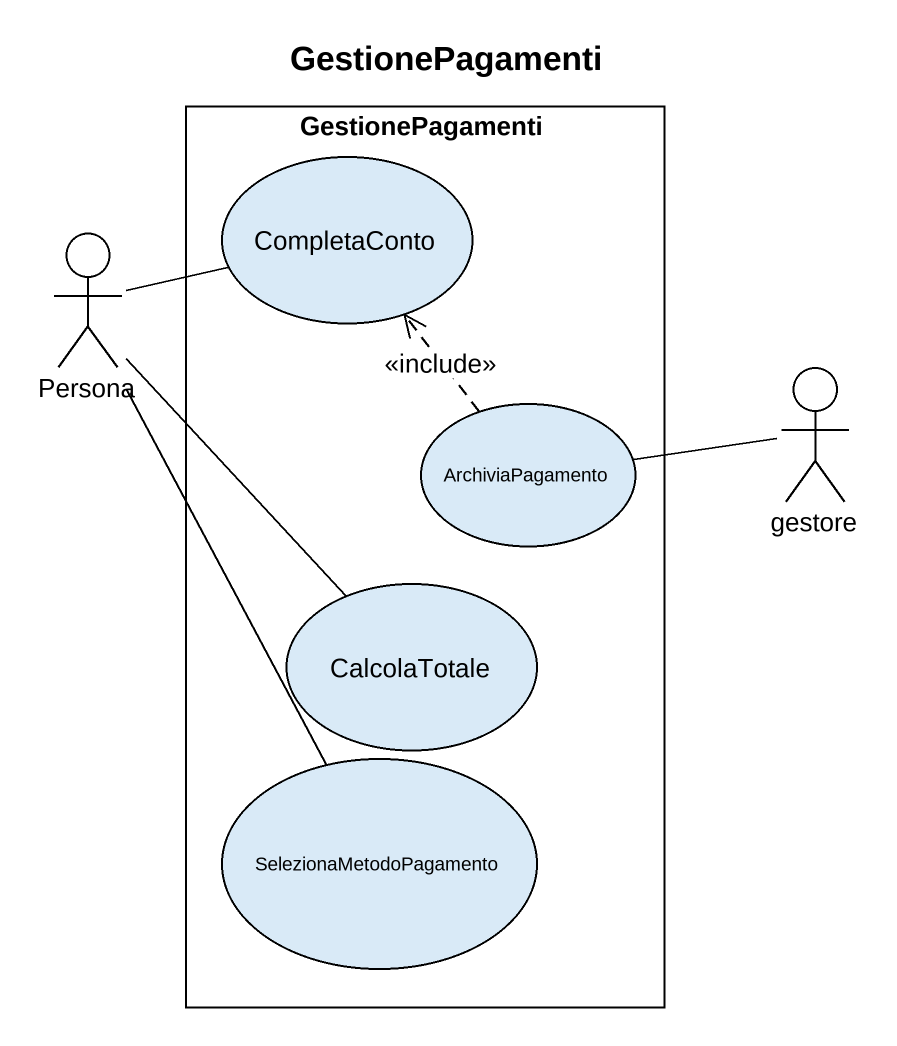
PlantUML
@startuml
title GestionePagamenti
rectangle GestionePagamenti {
  usecase CompletaConto
  usecase ArchiviaPagamento
  usecase CalcolaTotale
  usecase SelezionaMetodoPagamento
}
actor Persona
actor gestore
Persona -right- CompletaConto
Persona -- CalcolaTotale
Persona -- SelezionaMetodoPagamento
gestore -left- ArchiviaPagamento
ArchiviaPagamento .up.> CompletaConto : <<include>>
@enduml
